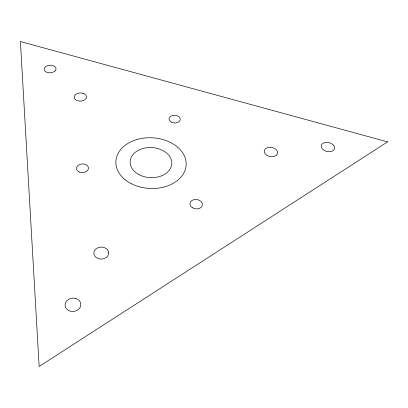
<?xml version="1.0" encoding="UTF-8"?>
<svg xmlns="http://www.w3.org/2000/svg" width="408" height="408" viewBox="0 0 408 408"><rect width="100%" height="100%" fill="white"/><g stroke="black" fill="none" stroke-linecap="round" stroke-linejoin="round"><path stroke-width="0.61" d="M55.024 70.941L54.004 71.721A5.942 3.774 -3.5 0 1 46.16 71.997A5.942 3.774 -3.5 0 1 45.186 67.075L46.211 66.305A5.942 3.774 -3.5 0 1 54.019 66.045A5.942 3.774 -3.5 0 1 55.024 70.941M276.456 155.127L275.298 155.933A6.737 4.626 10.7 0 1 266.475 155.05A6.737 4.626 10.7 0 1 265.384 148.818L266.536 148.028A6.737 4.626 10.7 0 1 275.324 148.92A6.737 4.626 10.7 0 1 276.456 155.127M387.6 141.867L39.148 366.471L20.4 41.529L387.6 141.867M75.347 298.355L73.338 298.11A7.895 6.676 -6.3 0 0 65.198 303.843A7.895 6.676 -6.3 0 0 70.528 311.243L72.563 311.493A7.895 6.676 -6.3 0 0 80.707 305.75A7.895 6.676 -6.3 0 0 75.347 298.355M83.303 93.381L81.814 93.029A6.161 4.085 -2.1 0 0 74.618 95.666A6.161 4.085 -2.1 0 0 77.392 100.674L78.897 101.031A6.161 4.085 -2.1 0 0 86.108 98.389A6.161 4.085 -2.1 0 0 83.303 93.381M333.968 145.88L333.02 144.753A6.793 4.503 13.4 0 0 324.324 142.729A6.793 4.503 13.4 0 0 321.856 148.18L322.789 149.313A6.793 4.503 13.4 0 0 331.536 151.378A6.793 4.503 13.4 0 0 333.968 145.88M108.717 252.731L108.37 251.201A7.451 5.982 -1.5 0 0 99.996 247.202A7.451 5.982 -1.5 0 0 93.83 253.368L94.151 254.908A7.451 5.982 -1.5 0 0 102.556 258.973A7.451 5.982 -1.5 0 0 108.717 252.731M171.12 122.023A5.651 3.845 3.9 0 0 180.219 119.921A5.651 3.845 3.9 0 0 172.579 115.484A5.651 3.845 3.9 0 0 171.12 122.023M192.357 207.738A6.298 4.728 7.3 0 0 202.399 205.142A6.298 4.728 7.3 0 0 193.769 199.67A6.298 4.728 7.3 0 0 192.357 207.738M79.642 172.181A6.003 4.361 -2.5 0 0 88.48 168.025A6.003 4.361 -2.5 0 0 79.325 164.633A6.003 4.361 -2.5 0 0 79.642 172.181M138.944 174.619A20.864 15.04 2.8 0 0 171.743 164.485A20.864 15.04 2.8 0 0 142.254 148.736A20.864 15.04 2.8 0 0 138.944 174.619M131.07 183.569A35.18 25.372 2.8 0 0 186.053 165.969A35.18 25.372 2.8 0 0 135.889 139.852A35.18 25.372 2.8 0 0 131.07 183.569"/></g></svg>
